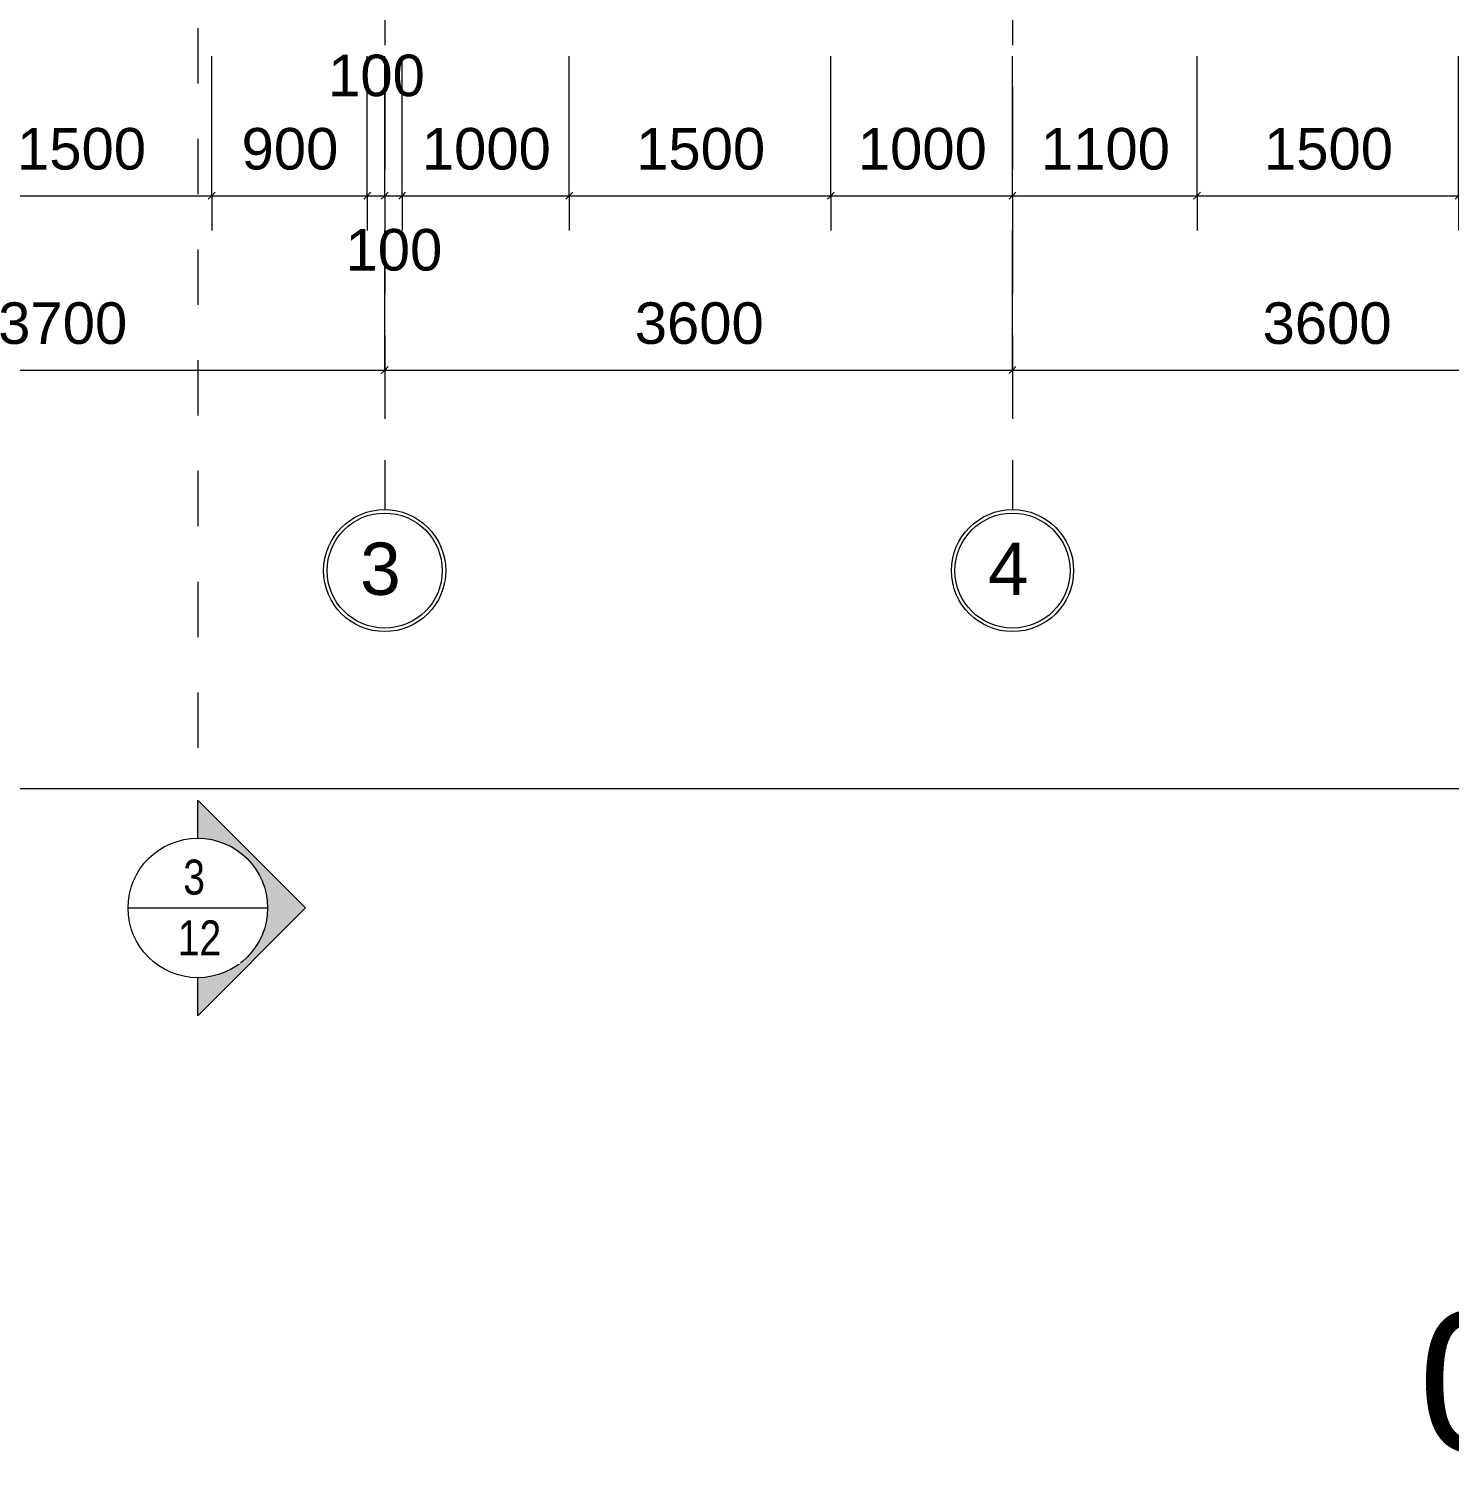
# Model space of a CAD drawing. Header units: millimetres. Extents: x -20510 to 108935, y -243239 to 20306.
# Drawn here: x 6011 to 14158, y -8577 to -244 of the extents above; entities that cross this region are included whole.
import ezdxf
from ezdxf.enums import TextEntityAlignment as Align

# ---------------------------------------------------------------- set-up
doc = ezdxf.new("R2010")
doc.units = ezdxf.units.MM
for name, pattern in [('Abgebrochen', [714.375, 476.25, -238.125]), ('Aligning Line', [635, 317.5, -317.5]), ('Hidden', [714.375, 476.25, -238.125])]:
    doc.linetypes.add(name, pattern=pattern)
for name, color, linetype, lineweight in [('A-ANNO-DIMS', 1, 'Continuous', 9), ('A-ANNO-DIMS-100', 1, 'Continuous', 9), ('G-ANNO-SYMB', 6, 'Abgebrochen', 9), ('S-GRID', 1, 'Continuous', 9), ('S-GRID-IDEN', 1, 'Continuous', 9)]:
    doc.layers.add(name, color=color, linetype=linetype, lineweight=lineweight)
doc.styles.add('Arial_1', font='arial.ttf', dxfattribs={"width": 0.8, "height": 200})
doc.styles.add('Arial_2', font='arial.ttf', dxfattribs={"height": 300})
doc.styles.add('Arial_5', font='arial.ttf', dxfattribs={"height": 238.125})
doc.styles.add('UNICODE_TITLE', font='arial.ttf')
doc.dimstyles.new('SecretInternalLinAngDimStyle5p4736185', dxfattribs={"dimscale": 304.8, "dimtxt": 242.94927, "dimasz": 0.130208, "dimexe": 0.656168, "dimexo": 0.0625, "dimgap": 0.260417, "dimtad": 1, "dimdec": 0, "dimrnd": 100, "dimzin": 0, "dimdsep": 46, "dimtxsty": 'Arial_5', "dimblk1": 'OBLIQUE', "dimblk2": 'OBLIQUE', "dimsah": 1, "dimcen": 0.09, "dimdle": 0.492126, "dimazin": 0, "dimtfac": 1, "dimtdec": 4, "dimtix": 1, "dimtmove": 0, "dimatfit": 3, "dimfxl": 2.624672, "dimfxlon": 1, "dimtvp": 1, "dimtolj": 1, "dimtzin": 0, "dimarcsym": 2})
doc.dimstyles.new('SecretInternalLinAngDimStyle5p4736185_1', dxfattribs={"dimscale": 304.8, "dimtxt": 242.94927, "dimasz": 0.130208, "dimexe": 0.656168, "dimexo": 0.0625, "dimgap": 0.260417, "dimtad": 1, "dimdec": 0, "dimrnd": 100, "dimzin": 0, "dimdsep": 46, "dimtxsty": 'Arial_5', "dimblk1": 'OBLIQUE', "dimblk2": 'OBLIQUE', "dimsah": 1, "dimcen": 0.09, "dimdle": 0.492126, "dimazin": 0, "dimtfac": 1, "dimtdec": 4, "dimtix": 1, "dimtmove": 2, "dimatfit": 3, "dimfxl": 2.624672, "dimfxlon": 1, "dimtvp": 1, "dimtolj": 1, "dimtzin": 0, "dimarcsym": 2})

# ---------------------------------------------------------------- blocks, each defined once
blk = doc.blocks.new('Section - CAT DUNG-122916-01_MẶT BẰNG TẦNG 1')
at = {"layer": 'G-ANNO-SYMB', "linetype": 'Continuous'}
h = blk.add_hatch(color=256, dxfattribs=at)
edge = h.paths.add_edge_path()
edge.add_line((0.181, 0), (-2, 0))
edge.add_arc((-6, 0), 4, 0, 90)
edge.add_arc((-6, 0), 4, 90, 180)
edge.add_line((-10, 0), (-12.181, 0))
edge.add_line((-12.181, 0), (-6, 6.181))
edge.add_line((-6, 6.181), (0.181, 0))
for p, q in [((-6, 6.181), (-12.181, 0)), ((0.181, 0), (-6, 6.181)), ((-12.181, 0), (-10, 0)), ((-2, 0), (0.181, 0))]:
    blk.add_line(p, q, dxfattribs=at)
for start, end in [(360, 180), (90, 180), (0, 90), (180, 360)]:
    blk.add_arc((-6, 0), 4, start, end, dxfattribs=at)
blk = doc.blocks.new('Grid - TRUC  D1-102336-01_MẶT BẰNG TẦNG 1')
at = {"layer": 'S-GRID-IDEN'}
for radius in [3.5, 3.3]:
    blk.add_circle((0, 0), radius, dxfattribs=at)
blk = doc.blocks.new('DIMBLOCK1-01_MẶT BẰNG TẦNG 1')
at = {"layer": 'A-ANNO-DIMS-100', "transparency": 16777216}
for p, q in [((550, -4600), (550, -3800)), ((37150, -4600), (37150, -3800)), ((550, -4600), (569.8, -4580.2)), ((37150, -4600), (37169.8, -4580.2)), ((400, -4600), (37300, -4600)), ((550, -4600), (530.2, -4619.8)), ((550, -4600), (550, -4800)), ((37150, -4600), (37130.2, -4619.8)), ((37150, -4600), (37150, -4800))]:
    blk.add_line(p, q, dxfattribs=at)
at = {"layer": 'A-ANNO-DIMS-100', "color": 0, "transparency": 16777216, "insert": (18392.1, -4211.5), "char_height": 238.12, "width": 1098.878, "attachment_point": 1, "line_spacing_factor": 0.941778, "style": 'Arial_5'}
blk.add_mtext('36600', dxfattribs=at)
blk = doc.blocks.new('_Oblique')
at = {"color": 0, "linetype": 'ByBlock', "lineweight": -2}
blk.add_line((-0.5, -0.5), (0.5, 0.5), dxfattribs=at)
blk = doc.blocks.new('DIMBLOCK3-01_MẶT BẰNG TẦNG 1')
at = {"layer": 'A-ANNO-DIMS-100', "transparency": 16777216}
for p, q in [((4350, -2200), (4350, -1400)), ((8050, -2200), (8050, -1400)), ((4350, -2200), (4330.2, -2219.8)), ((4350, -2200), (4369.8, -2180.2)), ((4350, -2200), (8050, -2200)), ((4350, -2200), (4350, -2400)), ((8050, -2200), (8030.2, -2219.8)), ((8050, -2200), (8069.8, -2180.2)), ((8050, -2200), (8050, -2400))]:
    blk.add_line(p, q, dxfattribs=at)
at = {"layer": 'A-ANNO-DIMS-100', "color": 0, "transparency": 16777216, "insert": (5833.7, -1811.5), "char_height": 238.12, "width": 879.103, "attachment_point": 1, "line_spacing_factor": 0.941778, "style": 'Arial_5'}
blk.add_mtext('3700', dxfattribs=at)
blk = doc.blocks.new('DIMBLOCK4-01_MẶT BẰNG TẦNG 1')
at = {"layer": 'A-ANNO-DIMS-100', "transparency": 16777216}
for p, q in [((8050, -2200), (8050, -1400)), ((11650, -2200), (11650, -1400)), ((8050, -2200), (8030.2, -2219.8)), ((8050, -2200), (8069.8, -2180.2)), ((8050, -2200), (11650, -2200)), ((8050, -2200), (8050, -2400)), ((11650, -2200), (11630.2, -2219.8)), ((11650, -2200), (11669.8, -2180.2)), ((11650, -2200), (11650, -2400))]:
    blk.add_line(p, q, dxfattribs=at)
at = {"layer": 'A-ANNO-DIMS-100', "color": 0, "transparency": 16777216, "insert": (9483.7, -1811.5), "char_height": 238.12, "width": 879.103, "attachment_point": 1, "line_spacing_factor": 0.941778, "style": 'Arial_5'}
blk.add_mtext('3600', dxfattribs=at)
blk = doc.blocks.new('DIMBLOCK5-01_MẶT BẰNG TẦNG 1')
at = {"layer": 'A-ANNO-DIMS-100', "transparency": 16777216}
for p, q in [((11650, -2200), (11650, -1400)), ((15250, -2200), (15250, -1400)), ((11650, -2200), (11630.2, -2219.8)), ((11650, -2200), (11669.8, -2180.2)), ((11650, -2200), (15250, -2200)), ((11650, -2200), (11650, -2400)), ((15250, -2200), (15230.2, -2219.8)), ((15250, -2200), (15269.8, -2180.2)), ((15250, -2200), (15250, -2400))]:
    blk.add_line(p, q, dxfattribs=at)
at = {"layer": 'A-ANNO-DIMS-100', "color": 0, "transparency": 16777216, "insert": (13083.7, -1811.5), "char_height": 238.12, "width": 879.103, "attachment_point": 1, "line_spacing_factor": 0.941778, "style": 'Arial_5'}
blk.add_mtext('3600', dxfattribs=at)
blk = doc.blocks.new('DIMBLOCK24-01_MẶT BẰNG TẦNG 1')
at = {"layer": 'A-ANNO-DIMS-100', "transparency": 16777216}
for p, q in [((5558, -1200), (5558, -400)), ((7058, -1200), (7058, -400)), ((5558, -1200), (5538.2, -1219.8)), ((5558, -1200), (5577.8, -1180.2)), ((5558, -1200), (7058, -1200)), ((5558, -1200), (5558, -1400)), ((7058, -1200), (7038.2, -1219.8)), ((7058, -1200), (7077.8, -1180.2)), ((7058, -1200), (7058, -1400))]:
    blk.add_line(p, q, dxfattribs=at)
at = {"layer": 'A-ANNO-DIMS-100', "color": 0, "transparency": 16777216, "insert": (5941.7, -811.5), "char_height": 238.12, "width": 879.103, "attachment_point": 1, "line_spacing_factor": 0.941778, "style": 'Arial_5'}
blk.add_mtext('1500', dxfattribs=at)
blk = doc.blocks.new('DIMBLOCK25-01_MẶT BẰNG TẦNG 1')
at = {"layer": 'A-ANNO-DIMS-100', "transparency": 16777216}
for p, q in [((7058, -1200), (7058, -400)), ((7950, -1200), (7950, -400)), ((7058, -1200), (7038.2, -1219.8)), ((7058, -1200), (7077.8, -1180.2)), ((7058, -1200), (7950, -1200)), ((7058, -1200), (7058, -1400)), ((7950, -1200), (7930.2, -1219.8)), ((7950, -1200), (7969.8, -1180.2)), ((7950, -1200), (7950, -1400))]:
    blk.add_line(p, q, dxfattribs=at)
at = {"layer": 'A-ANNO-DIMS-100', "color": 0, "transparency": 16777216, "insert": (7229.3, -811.5), "char_height": 238.12, "width": 659.327, "attachment_point": 1, "line_spacing_factor": 0.941778, "style": 'Arial_5'}
blk.add_mtext('900', dxfattribs=at)
blk = doc.blocks.new('DIMBLOCK26-01_MẶT BẰNG TẦNG 1')
at = {"layer": 'A-ANNO-DIMS-100', "transparency": 16777216}
for p, q in [((7950, -1200), (7950, -400)), ((8050, -1200), (8050, -400)), ((7950, -1200), (7930.2, -1219.8)), ((7950, -1200), (7969.8, -1180.2)), ((7950, -1200), (8050, -1200)), ((7950, -1200), (7950, -1400)), ((8050, -1200), (8030.2, -1219.8)), ((8050, -1200), (8069.8, -1180.2)), ((8050, -1200), (8050, -1400))]:
    blk.add_line(p, q, dxfattribs=at)
at = {"layer": 'A-ANNO-DIMS-100', "color": 0, "transparency": 16777216, "insert": (7725.3, -390.9), "char_height": 238.12, "width": 659.327, "attachment_point": 1, "line_spacing_factor": 0.941778, "style": 'Arial_5'}
blk.add_mtext('100', dxfattribs=at)
blk = doc.blocks.new('DIMBLOCK27-01_MẶT BẰNG TẦNG 1')
at = {"layer": 'A-ANNO-DIMS-100', "transparency": 16777216}
for p, q in [((8050, -1200), (8050, -400)), ((8150, -1200), (8150, -400)), ((8050, -1200), (8030.2, -1219.8)), ((8050, -1200), (8069.8, -1180.2)), ((8050, -1200), (8150, -1200)), ((8050, -1200), (8050, -1400)), ((8150, -1200), (8130.2, -1219.8)), ((8150, -1200), (8169.8, -1180.2)), ((8150, -1200), (8150, -1400))]:
    blk.add_line(p, q, dxfattribs=at)
at = {"layer": 'A-ANNO-DIMS-100', "color": 0, "transparency": 16777216, "insert": (7825.3, -1390.9), "char_height": 238.12, "width": 659.327, "attachment_point": 1, "line_spacing_factor": 0.941778, "style": 'Arial_5'}
blk.add_mtext('100', dxfattribs=at)
blk = doc.blocks.new('DIMBLOCK28-01_MẶT BẰNG TẦNG 1')
at = {"layer": 'A-ANNO-DIMS-100', "transparency": 16777216}
for p, q in [((8150, -1200), (8150, -400)), ((9108, -1200), (9108, -400)), ((8150, -1200), (8130.2, -1219.8)), ((8150, -1200), (8169.8, -1180.2)), ((8150, -1200), (9108, -1200)), ((8150, -1200), (8150, -1400)), ((9108, -1200), (9088.2, -1219.8)), ((9108, -1200), (9127.8, -1180.2)), ((9108, -1200), (9108, -1400))]:
    blk.add_line(p, q, dxfattribs=at)
at = {"layer": 'A-ANNO-DIMS-100', "color": 0, "transparency": 16777216, "insert": (8262.7, -811.5), "char_height": 238.12, "width": 879.103, "attachment_point": 1, "line_spacing_factor": 0.941778, "style": 'Arial_5'}
blk.add_mtext('1000', dxfattribs=at)
blk = doc.blocks.new('DIMBLOCK29-01_MẶT BẰNG TẦNG 1')
at = {"layer": 'A-ANNO-DIMS-100', "transparency": 16777216}
for p, q in [((9108, -1200), (9108, -400)), ((10608, -1200), (10608, -400)), ((9108, -1200), (9088.2, -1219.8)), ((9108, -1200), (9127.8, -1180.2)), ((9108, -1200), (10608, -1200)), ((9108, -1200), (9108, -1400)), ((10608, -1200), (10588.2, -1219.8)), ((10608, -1200), (10627.8, -1180.2)), ((10608, -1200), (10608, -1400))]:
    blk.add_line(p, q, dxfattribs=at)
at = {"layer": 'A-ANNO-DIMS-100', "color": 0, "transparency": 16777216, "insert": (9491.7, -811.5), "char_height": 238.12, "width": 879.103, "attachment_point": 1, "line_spacing_factor": 0.941778, "style": 'Arial_5'}
blk.add_mtext('1500', dxfattribs=at)
blk = doc.blocks.new('DIMBLOCK30-01_MẶT BẰNG TẦNG 1')
at = {"layer": 'A-ANNO-DIMS-100', "transparency": 16777216}
for p, q in [((10608, -1200), (10608, -400)), ((11650, -1200), (11650, -400)), ((10608, -1200), (10588.2, -1219.8)), ((10608, -1200), (10627.8, -1180.2)), ((10608, -1200), (11650, -1200)), ((10608, -1200), (10608, -1400)), ((11650, -1200), (11630.2, -1219.8)), ((11650, -1200), (11669.8, -1180.2)), ((11650, -1200), (11650, -1400))]:
    blk.add_line(p, q, dxfattribs=at)
at = {"layer": 'A-ANNO-DIMS-100', "color": 0, "transparency": 16777216, "insert": (10762.7, -811.5), "char_height": 238.12, "width": 879.103, "attachment_point": 1, "line_spacing_factor": 0.941778, "style": 'Arial_5'}
blk.add_mtext('1000', dxfattribs=at)
blk = doc.blocks.new('DIMBLOCK31-01_MẶT BẰNG TẦNG 1')
at = {"layer": 'A-ANNO-DIMS-100', "transparency": 16777216}
for p, q in [((11650, -1200), (11650, -400)), ((12708, -1200), (12708, -400)), ((11650, -1200), (11630.2, -1219.8)), ((11650, -1200), (11669.8, -1180.2)), ((11650, -1200), (12708, -1200)), ((11650, -1200), (11650, -1400)), ((12708, -1200), (12688.2, -1219.8)), ((12708, -1200), (12727.8, -1180.2)), ((12708, -1200), (12708, -1400))]:
    blk.add_line(p, q, dxfattribs=at)
at = {"layer": 'A-ANNO-DIMS-100', "color": 0, "transparency": 16777216, "insert": (11812.7, -811.5), "char_height": 238.12, "width": 879.103, "attachment_point": 1, "line_spacing_factor": 0.941778, "style": 'Arial_5'}
blk.add_mtext('1100', dxfattribs=at)
blk = doc.blocks.new('DIMBLOCK32-01_MẶT BẰNG TẦNG 1')
at = {"layer": 'A-ANNO-DIMS-100', "transparency": 16777216}
for p, q in [((12708, -1200), (12708, -400)), ((14208, -1200), (14208, -400)), ((12708, -1200), (12688.2, -1219.8)), ((12708, -1200), (12727.8, -1180.2)), ((12708, -1200), (14208, -1200)), ((12708, -1200), (12708, -1400)), ((14208, -1200), (14188.2, -1219.8)), ((14208, -1200), (14227.8, -1180.2)), ((14208, -1200), (14208, -1400))]:
    blk.add_line(p, q, dxfattribs=at)
at = {"layer": 'A-ANNO-DIMS-100', "color": 0, "transparency": 16777216, "insert": (13091.7, -811.5), "char_height": 238.12, "width": 879.103, "attachment_point": 1, "line_spacing_factor": 0.941778, "style": 'Arial_5'}
blk.add_mtext('1500', dxfattribs=at)

msp = doc.modelspace()

# ---------------------------------------------------------------- linework, layer by layer
at = {"layer": 'G-ANNO-SYMB', "linetype": 'Aligning Line'}
msp.add_line((6978.4, 16271.6), (6978.4, -4684.7), dxfattribs=at)
at = {"layer": 'G-ANNO-SYMB', "linetype": 'Continuous'}
msp.add_line((6578.4, -5284.7), (7378.4, -5284.7), dxfattribs=at)
at = {"layer": 'S-GRID', "linetype": 'Hidden'}
for p, q in [((8050, 18000), (8050, -3000)), ((11650, 18000), (11650, -3000))]:
    msp.add_line(p, q, dxfattribs=at)

# ---------------------------------------------------------------- block references
at = {"layer": 'G-ANNO-SYMB', "linetype": 'Continuous', "extrusion": (0, 0, -1), "xscale": 99.99999999999991, "yscale": 99.99999999999991, "zscale": 99.99999999999991, "rotation": 90.00000000000044}
msp.add_blockref('Section - CAT DUNG-122916-01_MẶT BẰNG TẦNG 1', (-6978.4, -4684.7), dxfattribs=at)
at = {"layer": 'S-GRID-IDEN', "xscale": 99.99999999999991, "yscale": 99.99999999999991, "zscale": 99.99999999999991, "rotation": 180}
for p in [(8050, -3350), (11650, -3350)]:
    msp.add_blockref('Grid - TRUC  D1-102336-01_MẶT BẰNG TẦNG 1', p, dxfattribs=at)

# ---------------------------------------------------------------- texts
at = {"style": 'UNICODE_TITLE'}
msp.add_text('01. MẶT BẰNG TẦNG 1', height=800, dxfattribs=at).set_placement((20000, -8000), align=Align.MIDDLE_CENTER)

# ---------------------------------------------------------------- dimensions: what is measured, and where the dimension line sits
at = {"layer": 'A-ANNO-DIMS'}
for base, p1, p2, override, picture, middle in [((7058, -1200), (5558, -400), (7058, -400), {"dimpost": '<>', "dimfxl": 1500}, 'DIMBLOCK24-01_MẶT BẰNG TẦNG 1', (6308, -999)), ((7950, -1200), (7058, -400), (7950, -400), {"dimpost": '<>', "dimfxl": 891.995195}, 'DIMBLOCK25-01_MẶT BẰNG TẦNG 1', (7504, -999)), ((9108, -1200), (8150, -400), (9108, -400), {"dimpost": '<>', "dimfxl": 958.004805}, 'DIMBLOCK28-01_MẶT BẰNG TẦNG 1', (8629, -999)), ((10608, -1200), (9108, -400), (10608, -400), {"dimpost": '<>', "dimfxl": 1500}, 'DIMBLOCK29-01_MẶT BẰNG TẦNG 1', (9858, -999)), ((11650, -1200), (10608, -400), (11650, -400), {"dimpost": '<>', "dimfxl": 1041.995195}, 'DIMBLOCK30-01_MẶT BẰNG TẦNG 1', (11129, -999)), ((12708, -1200), (11650, -400), (12708, -400), {"dimpost": '<>', "dimfxl": 1058.004805}, 'DIMBLOCK31-01_MẶT BẰNG TẦNG 1', (12179, -999)), ((14208, -1200), (12708, -400), (14208, -400), {"dimpost": '<>', "dimfxl": 1500}, 'DIMBLOCK32-01_MẶT BẰNG TẦNG 1', (13458, -999)), ((8050, -2200), (4350, -1400), (8050, -1400), {"dimpost": '<>', "dimfxl": 3700}, 'DIMBLOCK3-01_MẶT BẰNG TẦNG 1', (6200, -1999)), ((11650, -2200), (8050, -1400), (11650, -1400), {"dimpost": '<>', "dimfxl": 3600}, 'DIMBLOCK4-01_MẶT BẰNG TẦNG 1', (9850, -1999)), ((15250, -2200), (11650, -1400), (15250, -1400), {"dimpost": '<>', "dimfxl": 3600}, 'DIMBLOCK5-01_MẶT BẰNG TẦNG 1', (13450, -1999)), ((37150, -4600), (550, -3800), (37150, -3800), {"dimpost": '<>', "dimfxl": 36600}, 'DIMBLOCK1-01_MẶT BẰNG TẦNG 1', (18850, -4399))]:
    dim = msp.add_linear_dim(base=base, p1=p1, p2=p2, dimstyle='SecretInternalLinAngDimStyle5p4736185', override=override, dxfattribs=at)
    dim.commit()
    dim.dimension.update_dxf_attribs({"geometry": picture, "text_midpoint": middle})
for base, p1, p2, picture, middle in [((8050, -1200), (7950, -400), (8050, -400), 'DIMBLOCK26-01_MẶT BẰNG TẦNG 1', (8054.9, -549.6)), ((8150, -1200), (8050, -400), (8150, -400), 'DIMBLOCK27-01_MẶT BẰNG TẦNG 1', (8154.9, -1549.6))]:
    dim = msp.add_linear_dim(base=base, p1=p1, p2=p2, dimstyle='SecretInternalLinAngDimStyle5p4736185_1', override={"dimpost": '<>', "dimfxl": 100}, dxfattribs=at)
    dim.commit()
    dim.dimension.update_dxf_attribs({"geometry": picture, "text_midpoint": middle, "dimtype": 160})

# ---------------------------------------------------------------- next in the draw order: texts
at = {"layer": 'G-ANNO-SYMB', "linetype": 'Continuous', "char_height": 200, "attachment_point": 1, "style": 'Arial_1', "bg_fill": 3, "box_fill_scale": 1.25, "bg_fill_color": 9, "bg_fill_true_color": 13158600, "bg_fill_transparency": 0}
for s, insert, width in [('3', (6895, -5007.6), 153.924), ('12', (6863.9, -5356.2), 307.848)]:
    msp.add_mtext(s, dxfattribs=dict(at, insert=insert, width=width))
at = {"layer": 'S-GRID-IDEN', "char_height": 300, "width": 288.607, "attachment_point": 1, "style": 'Arial_2', "bg_fill": 3, "box_fill_scale": 1.25, "bg_fill_color": 9, "bg_fill_true_color": 13158600, "bg_fill_transparency": 0}
for s, insert in [('3', (7909.2, -3189.2)), ('4', (11509.2, -3189.2))]:
    msp.add_mtext(s, dxfattribs=dict(at, insert=insert))

doc.saveas('drawing.dxf')
